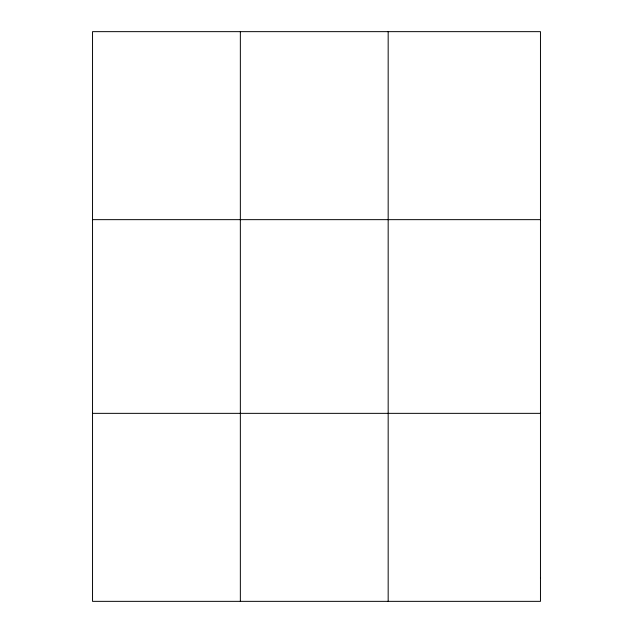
<?xml version="1.0" encoding="UTF-8"?>
<svg xmlns="http://www.w3.org/2000/svg" width="633" height="633" viewBox="0 0 633 633"><rect width="100%" height="100%" fill="white"/><g stroke="black" fill="none" stroke-linecap="round" stroke-linejoin="round"><path stroke-width="0.95" d="M240.35 31.65L240.35 601.35M388.171 31.65L388.171 601.35M92.537 219.651L540.463 219.651M92.537 413.349L540.463 413.349M540.463 577.85L540.463 601.35L92.537 601.35L92.537 31.65L540.463 31.65L540.463 577.85"/></g></svg>
